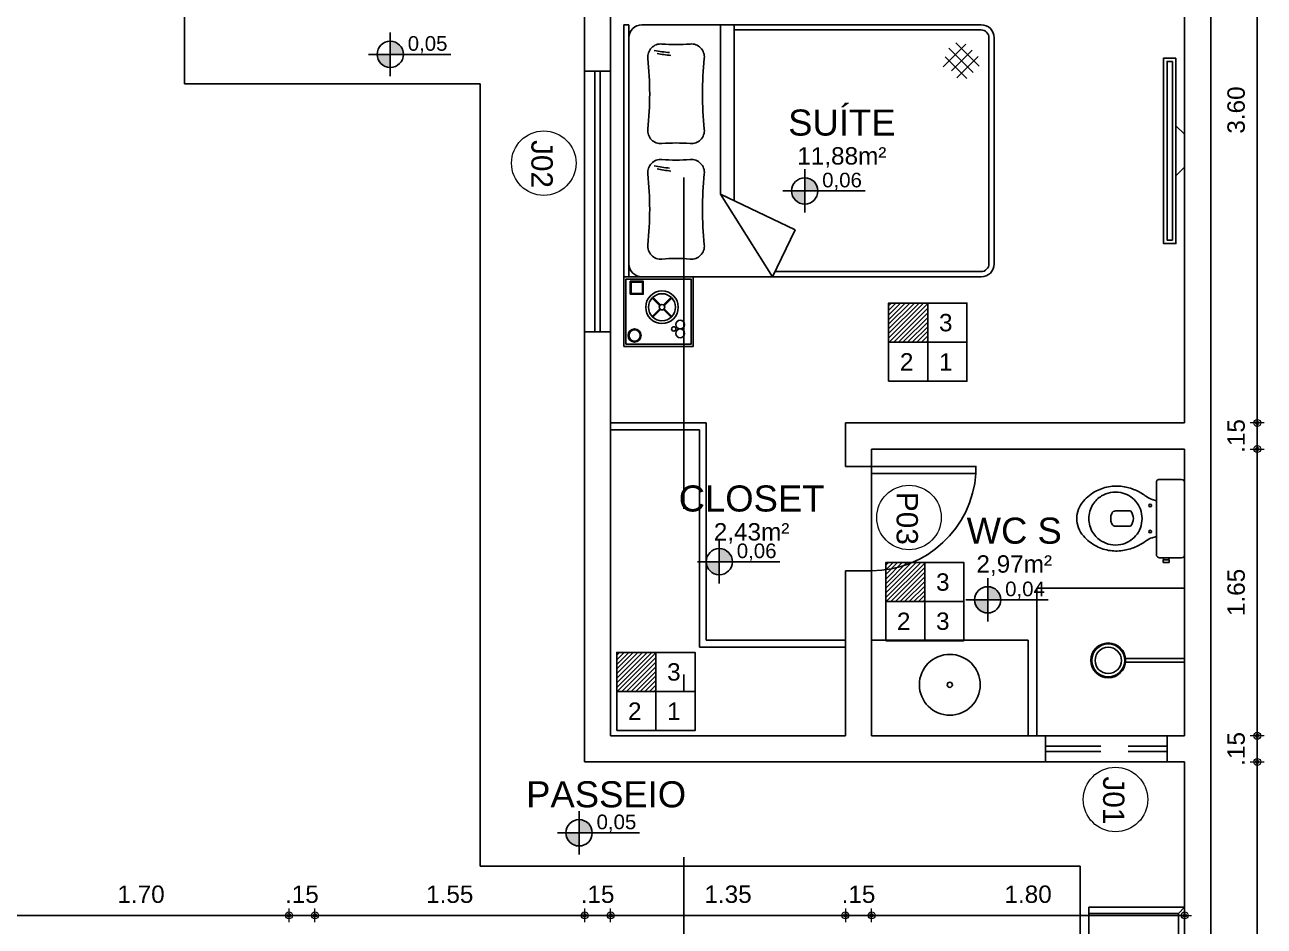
# Model space of a CAD drawing. Header units: millimetres. Extents: x 1540 to 1603, y 509.1 to 598.2.
# Drawn here: x 1545.79 to 1552.91, y 576.15 to 581.34 of the extents above; entities that cross this region are included whole.
import ezdxf
from ezdxf.enums import TextEntityAlignment as Align

# ---------------------------------------------------------------- set-up
doc = ezdxf.new("R2010")
doc.units = ezdxf.units.MM
doc.linetypes.add('DASHDOT2', pattern=[12.7, 6.35, -3.175, 0, -3.175])
doc.linetypes.add('HIDDEN', pattern=[9.525, 6.35, -3.175])
for name, color, linetype in [('01', 4, 'Continuous'), ('02', 2, 'Continuous'), ('A-PEN-08', 8, 'Continuous'), ('A-PEN-B', 5, 'Continuous'), ('A-PEN-C', 4, 'Continuous'), ('A-PEN-G', 3, 'Continuous'), ('A-PEN-M', 6, 'Continuous'), ('A-PEN-R', 1, 'Continuous'), ('BANHEIRO', 6, 'Continuous'), ('BANHO_COZINHA', 7, 'Continuous'), ('L-Texto', 30, 'Continuous'), ('MÓVEIS', 6, 'Continuous'), ('NIVEIS', 1, 'Continuous')]:
    doc.layers.add(name, color=color, linetype=linetype)
doc.layers.add('BLOCOS', color=4, linetype='Continuous', lineweight=9)
doc.layers.add('COTAS', color=53, linetype='Continuous', lineweight=9)
doc.styles.add('CARIMBO_DADOS', font='arial.ttf', dxfattribs={"height": 0.1})
doc.styles.add('REGUA80', font='arial.ttf', dxfattribs={"height": 1})
doc.styles.add('T20', font='PORT2', dxfattribs={"height": 0.2})
doc.styles.add('TEXT', font='arial.ttf')
doc.dimstyles.new('COTAS_EXTERNAS', dxfattribs={"dimtxt": 0.1, "dimasz": 0.01, "dimexe": 0, "dimexo": 0, "dimgap": 0.07, "dimtad": 1, "dimzin": 5, "dimdsep": 46, "dimtxsty": 'CARIMBO_DADOS', "dimblk1": 'CIRCULOS', "dimblk2": 'CIRCULOS', "dimsah": 1, "dimcen": 0, "dimse1": 1, "dimse2": 1, "dimclrd": 8, "dimclre": 8, "dimclrt": 230, "dimadec": 0, "dimazin": 0, "dimtfac": 100, "dimtix": 1, "dimtmove": 2, "dimatfit": 3, "dimldrblk": 'CIRCULOS', "dimfxl": 1, "dimtolj": 1, "dimtzin": 5, "dimarcsym": 0})
doc.dimstyles.get("Standard").update_dxf_attribs({"dimtxt": 0.18, "dimasz": 0.18, "dimexe": 0.18, "dimexo": 0.0625, "dimgap": 0.09, "dimtad": 0, "dimtih": 1, "dimtoh": 1, "dimdec": 4, "dimzin": 0, "dimdsep": 46, "dimtxsty": 'Standard', "dimcen": 0.09, "dimadec": 0, "dimazin": 0, "dimtfac": 1, "dimtdec": 4, "dimtofl": 0, "dimtmove": 0, "dimatfit": 3, "dimfxl": 1, "dimtolj": 1, "dimtzin": 0, "dimarcsym": 0})

# ---------------------------------------------------------------- blocks, each defined once
blk = doc.blocks.new('CamaCasal03')
at = {"layer": '01'}
for p, q in [((0.8563, 0.725), (0.5557, 0.2489)), ((0.8563, 0.725), (0.9866, 0.4548)), ((0.9866, 0.4548), (0.5557, 0.2489)), ((0.6357, 0.2871), (0.6357, -0.725)), ((0.5557, 0.2489), (0.5557, -0.725)), ((1.9734, -0.4155), (1.8489, -0.5401)), ((2.0387, -0.5433), (1.9146, -0.4192)), ((1.968, -0.614), (1.8369, -0.483)), ((2.0088, -0.4509), (1.8691, -0.5905)), ((2.0033, -0.5787), (1.8847, -0.46)), ((2.0441, -0.4862), (1.9099, -0.6205))]:
    blk.add_line(p, q, dxfattribs=at)
blk.add_lwpolyline([(0.8707, 0.695), (2.055, 0.695, -0.414214), (2.1, 0.65), (2.1, -0.65, -0.414214), (2.055, -0.695), (0.6357, -0.695, -0.260729)], format="xyb", dxfattribs=at)
for centre, radius, start, end in [((0.2132, 0.5483), 0.075, 84.82719, 186.04557), ((0.301, 1.5181), 0.8988, 264.82719, 275.17281), ((0.3888, 0.5483), 0.075, 353.95443, 95.17281), ((-1.7863, 0.3366), 1.9357, 353.95443, 6.04557), ((2.3883, 0.3366), 1.9357, 173.95443, 186.04557), ((0.2132, 0.1248), 0.075, 173.95443, 275.17281), ((0.3511, -0.7948), 0.8988, 95.55336, 101.22803), ((0.3667, -0.7773), 0.8988, 96.1446, 101.22803), ((0.3888, 0.1248), 0.075, 264.82719, 6.04557), ((0.301, -0.845), 0.8988, 84.82719, 95.17281), ((0.2132, -0.1161), 0.075, 84.82719, 186.04557), ((0.301, 0.8537), 0.8988, 264.82719, 275.17281), ((0.3888, -0.1161), 0.075, 353.95443, 95.17281), ((-1.7863, -0.3279), 1.9357, 353.95443, 6.04557), ((2.3883, -0.3279), 1.9357, 173.95443, 186.04557), ((0.2132, -0.5397), 0.075, 173.95443, 275.17281), ((0.3511, -1.4593), 0.8988, 95.55336, 101.22803), ((0.3667, -1.4418), 0.8988, 96.1446, 101.22803), ((0.3888, -0.5397), 0.075, 264.82719, 6.04557), ((0.301, -1.5094), 0.8988, 84.82719, 95.17281)]:
    blk.add_arc(centre, radius, start, end, dxfattribs=at)
at = {"layer": '02'}
for p, q in [((0, 0.725), (0.03, 0.725)), ((0, -0.725), (0, 0.725)), ((0.03, -0.725), (0.03, 0.725)), ((0, -0.725), (0.03, -0.725))]:
    blk.add_line(p, q, dxfattribs=at)
blk.add_lwpolyline([(0.03, 0.65, -0.414214), (0.105, 0.725), (2.055, 0.725, -0.414214), (2.13, 0.65), (2.13, -0.65, -0.414214), (2.055, -0.725), (0.105, -0.725, -0.414214), (0.03, -0.65)], format="xyb", dxfattribs=at)
blk = doc.blocks.new('MesaCanto01')
at = {"layer": '01'}
for points in [[(0.0125, -0.3875), (0.3875, -0.3875), (0.3875, -0.0125), (0.0125, -0.0125)], [(0.0425, -0.095), (0.1075, -0.095), (0.1075, -0.03), (0.0425, -0.03)]]:
    blk.add_lwpolyline(points, close=True, dxfattribs=at)
for points in [[(0.0375, -0.1), (0.1125, -0.1), (0.1125, -0.025), (0.0375, -0.025), (0.0375, -0.1)], [(0.2072, -0.1664), (0.1628, -0.122)], [(0.2116, -0.162), (0.1672, -0.1176)], [(0.2288, -0.162), (0.2732, -0.1176)], [(0.2332, -0.1664), (0.2776, -0.122)], [(0.1628, -0.228), (0.2072, -0.1836)], [(0.1672, -0.2324), (0.2116, -0.188)], [(0.2732, -0.2324), (0.2288, -0.188)], [(0.2776, -0.228), (0.2332, -0.1836)]]:
    blk.add_lwpolyline(points, dxfattribs=at)
for centre, radius in [((0.2202, -0.175), 0.0937), ((0.2202, -0.175), 0.0781), ((0.2202, -0.175), 0.0156), ((0.325, -0.275), 0.025), ((0.0625, -0.3375), 0.0375), ((0.0625, -0.3375), 0.0325), ((0.2875, -0.3), 0.0125), ((0.325, -0.325), 0.025)]:
    blk.add_circle(centre, radius, dxfattribs=at)
at = {"layer": '02'}
blk.add_lwpolyline([(0, -0.4), (0.4, -0.4), (0.4, 0), (0, 0)], close=True, dxfattribs=at)
blk = doc.blocks.new('Bacia01cx')
at = {"layer": '01'}
for p, q in [((0.124, -0.2365), (0.088, -0.2365)), ((0.088, -0.2365), (0.088, -0.2525)), ((0.088, -0.2525), (0.106, -0.2525)), ((0.091, -0.225), (0.091, -0.2365)), ((0.106, -0.2525), (0.124, -0.2525)), ((0.121, -0.2365), (0.121, -0.225)), ((0.124, -0.2525), (0.124, -0.2365))]:
    blk.add_line(p, q, dxfattribs=at)
blk.add_lwpolyline([(0.419, 0.03, 0.276984), (0.397, 0.0445), (0.312, 0.0445, 0.393258), (0.312, -0.0445), (0.397, -0.0445, 0.276984), (0.419, -0.03, 0.2)], format="xyb", close=True, dxfattribs=at)
for centre in [(0.1977, 0.075), (0.1977, -0.075)]:
    blk.add_circle(centre, 0.0075, dxfattribs=at)
at = {"layer": '02'}
for points in [[(0, 0), (0, -0.207, 0.418036), (0.018, -0.225), (0.1435, -0.225, 0.424217), (0.1625, -0.207), (0.1625, 0.2066, 0.430132), (0.1435, 0.225), (0.121, 0.225), (0.091, 0.225), (0.018, 0.225, 0.418036), (0, 0.207)], [(0.2445, 0, -0.18052), (0.282, 0.1, -0.167158), (0.367, 0.1495, -0.1), (0.427, 0.1495, -0.096291), (0.477, 0.13, -0.13332), (0.527, 0.081, -0.150886), (0.5505, 0, -0.150886), (0.527, -0.081, -0.13332), (0.477, -0.13, -0.096291), (0.427, -0.1495, -0.1), (0.367, -0.1495, -0.167158), (0.282, -0.1, -0.18052)]]:
    blk.add_lwpolyline(points, format="xyb", close=True, dxfattribs=at)
blk.add_lwpolyline([(0.1625, 0.1028), (0.187, 0.1105, 0.060779), (0.22, 0.1265, -0.06199), (0.277, 0.1605, -0.067868), (0.347, 0.1825, -0.08648), (0.427, 0.1845, -0.085166), (0.507, 0.159, -0.098298), (0.582, 0.1, -0.182004), (0.62, 0, -0.182004), (0.582, -0.1, -0.098298), (0.507, -0.159, -0.085166), (0.427, -0.1845, -0.08648), (0.347, -0.1825, -0.067868), (0.277, -0.1605, -0.06199), (0.22, -0.1265, 0.060779), (0.187, -0.1105), (0.1625, -0.1028)], format="xyb", dxfattribs=at)
blk = doc.blocks.new('Chuveiro01')
at = {"layer": '01'}
for p, q in [((0.01, 0), (-0.01, 0)), ((-0.01, 0), (-0.01, -0.3396)), ((0.01, -0.3396), (0.01, 0))]:
    blk.add_line(p, q, dxfattribs=at)
for radius in [0.1, 0.095, 0.0758]:
    blk.add_circle((0, -0.4391), radius, dxfattribs=at)
blk = doc.blocks.new('CIRCULOS')
at = {"layer": 'COTAS'}
for p, q in [((-4, 0), (4, 0)), ((0, 4), (0, -4))]:
    blk.add_line(p, q, dxfattribs=at)
for radius in [2, 1]:
    blk.add_circle((0, 0), radius, dxfattribs=at)
blk = doc.blocks.new('*D478')
at = {"layer": 'A-PEN-08', "color": 8, "lineweight": -2, "ltscale": 0.05}
blk.add_line((1545.2878, 570.1059), (1545.2878, 582.7859), dxfattribs=at)
at = {"layer": 'Defpoints', "color": 0, "ltscale": 0.05}
for p in [(1545.2878, 582.7959), (1549.0074, 582.7959), (1545.7574, 570.0959)]:
    blk.add_point(p, dxfattribs=at)
at = {"layer": 'A-PEN-08', "color": 8, "lineweight": -2, "ltscale": 0.05, "xscale": 0.01, "yscale": 0.01, "zscale": 0.01}
for p, rotation in [((1545.2878, 582.7959), 90), ((1545.2878, 570.0959), 270)]:
    blk.add_blockref('CIRCULOS', p, dxfattribs=dict(at, rotation=rotation))
at = {"layer": 'A-PEN-08', "color": 230, "ltscale": 0.05, "insert": (1545.1667, 576.4459), "char_height": 0.1, "attachment_point": 5, "rotation": 90, "style": 'CARIMBO_DADOS'}
blk.add_mtext('\\A1;12.70', dxfattribs=at)
blk = doc.blocks.new('*D482')
at = {"layer": 'A-PEN-08', "color": 8, "lineweight": -2, "ltscale": 0.05}
blk.add_line((1545.2878, 581.5859), (1545.2878, 577.2559), dxfattribs=at)
at = {"layer": 'Defpoints', "color": 0, "ltscale": 0.05}
for p in [(1547.3074, 581.5959), (1545.2878, 577.2459), (1549.1574, 577.2459)]:
    blk.add_point(p, dxfattribs=at)
at = {"layer": 'A-PEN-08', "color": 8, "lineweight": -2, "ltscale": 0.05, "xscale": 0.01, "yscale": 0.01, "zscale": 0.01}
for p, rotation in [((1545.2878, 581.5959), 90), ((1545.2878, 577.2459), 270)]:
    blk.add_blockref('CIRCULOS', p, dxfattribs=dict(at, rotation=rotation))
at = {"layer": 'A-PEN-08', "color": 230, "ltscale": 0.05, "insert": (1545.1667, 579.4209), "char_height": 0.1, "attachment_point": 5, "rotation": 90, "style": 'CARIMBO_DADOS'}
blk.add_mtext('\\A1;4.35', dxfattribs=at)
blk = doc.blocks.new('*D483')
at = {"layer": 'A-PEN-08', "color": 8, "lineweight": -2, "ltscale": 0.05}
for p, q in [((1545.2878, 577.2559), (1545.2878, 577.2659)), ((1545.2878, 577.2459), (1545.2878, 577.0959)), ((1545.2878, 577.0859), (1545.2878, 577.0759))]:
    blk.add_line(p, q, dxfattribs=at)
at = {"layer": 'Defpoints', "color": 0, "ltscale": 0.05}
for p in [(1549.1574, 577.2459), (1545.2878, 577.0959), (1549.0074, 577.0959)]:
    blk.add_point(p, dxfattribs=at)
at = {"layer": 'A-PEN-08', "color": 8, "lineweight": -2, "ltscale": 0.05, "xscale": 0.01, "yscale": 0.01, "zscale": 0.01}
for p, rotation in [((1545.2878, 577.2459), 270), ((1545.2878, 577.0959), 90)]:
    blk.add_blockref('CIRCULOS', p, dxfattribs=dict(at, rotation=rotation))
at = {"layer": 'A-PEN-08', "color": 230, "ltscale": 0.05, "insert": (1545.1667, 577.1709), "char_height": 0.1, "attachment_point": 5, "rotation": 90, "style": 'CARIMBO_DADOS'}
blk.add_mtext('\\A1;.15', dxfattribs=at)
blk = doc.blocks.new('*D499')
at = {"layer": 'A-PEN-08', "color": 8, "lineweight": -2, "ltscale": 0.05}
blk.add_line((1552.875, 582.6359), (1552.875, 579.0559), dxfattribs=at)
at = {"layer": 'Defpoints', "color": 0, "ltscale": 0.05}
for p in [(1552.4574, 582.6459), (1552.4574, 579.0459), (1552.875, 579.0459)]:
    blk.add_point(p, dxfattribs=at)
at = {"layer": 'A-PEN-08', "color": 8, "lineweight": -2, "ltscale": 0.05, "xscale": 0.01, "yscale": 0.01, "zscale": 0.01}
for p, rotation in [((1552.875, 582.6459), 90), ((1552.875, 579.0459), 270)]:
    blk.add_blockref('CIRCULOS', p, dxfattribs=dict(at, rotation=rotation))
at = {"layer": 'A-PEN-08', "color": 230, "ltscale": 0.05, "insert": (1552.7539, 580.8459), "char_height": 0.1, "attachment_point": 5, "rotation": 90, "style": 'CARIMBO_DADOS'}
blk.add_mtext('\\A1;3.60', dxfattribs=at)
blk = doc.blocks.new('*D500')
at = {"layer": 'A-PEN-08', "color": 8, "lineweight": -2, "ltscale": 0.05}
for p, q in [((1552.875, 579.0559), (1552.875, 579.0659)), ((1552.875, 579.0459), (1552.875, 578.8959)), ((1552.875, 578.8859), (1552.875, 578.8759))]:
    blk.add_line(p, q, dxfattribs=at)
at = {"layer": 'Defpoints', "color": 0, "ltscale": 0.05}
for p in [(1552.4574, 579.0459), (1552.4574, 578.8959), (1552.875, 578.8959)]:
    blk.add_point(p, dxfattribs=at)
at = {"layer": 'A-PEN-08', "color": 8, "lineweight": -2, "ltscale": 0.05, "xscale": 0.01, "yscale": 0.01, "zscale": 0.01}
for p, rotation in [((1552.875, 579.0459), 270), ((1552.875, 578.8959), 90)]:
    blk.add_blockref('CIRCULOS', p, dxfattribs=dict(at, rotation=rotation))
at = {"layer": 'A-PEN-08', "color": 230, "ltscale": 0.05, "insert": (1552.7539, 578.9709), "char_height": 0.1, "attachment_point": 5, "rotation": 90, "style": 'CARIMBO_DADOS'}
blk.add_mtext('\\A1;.15', dxfattribs=at)
blk = doc.blocks.new('*D501')
at = {"layer": 'A-PEN-08', "color": 8, "lineweight": -2, "ltscale": 0.05}
blk.add_line((1552.875, 578.8859), (1552.875, 577.2559), dxfattribs=at)
at = {"layer": 'Defpoints', "color": 0, "ltscale": 0.05}
for p in [(1552.4574, 578.8959), (1552.4574, 577.2459), (1552.875, 577.2459)]:
    blk.add_point(p, dxfattribs=at)
at = {"layer": 'A-PEN-08', "color": 8, "lineweight": -2, "ltscale": 0.05, "xscale": 0.01, "yscale": 0.01, "zscale": 0.01}
for p, rotation in [((1552.875, 578.8959), 90), ((1552.875, 577.2459), 270)]:
    blk.add_blockref('CIRCULOS', p, dxfattribs=dict(at, rotation=rotation))
at = {"layer": 'A-PEN-08', "color": 230, "ltscale": 0.05, "insert": (1552.7539, 578.0709), "char_height": 0.1, "attachment_point": 5, "rotation": 90, "style": 'CARIMBO_DADOS'}
blk.add_mtext('\\A1;1.65', dxfattribs=at)
blk = doc.blocks.new('*D502')
at = {"layer": 'A-PEN-08', "color": 8, "lineweight": -2, "ltscale": 0.05}
for p, q in [((1552.875, 577.2559), (1552.875, 577.2659)), ((1552.875, 577.2459), (1552.875, 577.0959)), ((1552.875, 577.0859), (1552.875, 577.0759))]:
    blk.add_line(p, q, dxfattribs=at)
at = {"layer": 'Defpoints', "color": 0, "ltscale": 0.05}
for p in [(1552.4574, 577.2459), (1552.4574, 577.0959), (1552.875, 577.0959)]:
    blk.add_point(p, dxfattribs=at)
at = {"layer": 'A-PEN-08', "color": 8, "lineweight": -2, "ltscale": 0.05, "xscale": 0.01, "yscale": 0.01, "zscale": 0.01}
for p, rotation in [((1552.875, 577.2459), 270), ((1552.875, 577.0959), 90)]:
    blk.add_blockref('CIRCULOS', p, dxfattribs=dict(at, rotation=rotation))
at = {"layer": 'A-PEN-08', "color": 230, "ltscale": 0.05, "insert": (1552.7539, 577.1709), "char_height": 0.1, "attachment_point": 5, "rotation": 90, "style": 'CARIMBO_DADOS'}
blk.add_mtext('\\A1;.15', dxfattribs=at)
blk = doc.blocks.new('*D503')
at = {"layer": 'A-PEN-08', "color": 8, "lineweight": -2, "ltscale": 0.05}
blk.add_line((1552.875, 577.0859), (1552.875, 570.2559), dxfattribs=at)
at = {"layer": 'Defpoints', "color": 0, "ltscale": 0.05}
for p in [(1552.4574, 577.0959), (1552.4574, 570.2459), (1552.875, 570.2459)]:
    blk.add_point(p, dxfattribs=at)
at = {"layer": 'A-PEN-08', "color": 8, "lineweight": -2, "ltscale": 0.05, "xscale": 0.01, "yscale": 0.01, "zscale": 0.01}
for p, rotation in [((1552.875, 577.0959), 90), ((1552.875, 570.2459), 270)]:
    blk.add_blockref('CIRCULOS', p, dxfattribs=dict(at, rotation=rotation))
at = {"layer": 'A-PEN-08', "color": 230, "ltscale": 0.05, "insert": (1552.7539, 573.6709), "char_height": 0.1, "attachment_point": 5, "rotation": 90, "style": 'CARIMBO_DADOS'}
blk.add_mtext('\\A1;6.85', dxfattribs=at)
blk = doc.blocks.new('*D347')
at = {"layer": 'A-PEN-08', "color": 8, "lineweight": -2, "ltscale": 0.05}
blk.add_line((1545.6174, 576.2133), (1547.2974, 576.2133), dxfattribs=at)
at = {"layer": 'Defpoints', "color": 0, "ltscale": 0.05}
for p in [(1545.6074, 581.5959), (1547.3074, 581.5959), (1547.3074, 576.2133)]:
    blk.add_point(p, dxfattribs=at)
at = {"layer": 'A-PEN-08', "color": 8, "lineweight": -2, "ltscale": 0.05, "xscale": 0.01, "yscale": 0.01, "zscale": 0.01, "rotation": 180}
blk.add_blockref('CIRCULOS', (1545.6074, 576.2133), dxfattribs=at)
at = {"layer": 'A-PEN-08', "color": 8, "lineweight": -2, "ltscale": 0.05, "xscale": 0.01, "yscale": 0.01, "zscale": 0.01}
blk.add_blockref('CIRCULOS', (1547.3074, 576.2133), dxfattribs=at)
at = {"layer": 'A-PEN-08', "color": 230, "ltscale": 0.05, "insert": (1546.4574, 576.3343), "char_height": 0.1, "attachment_point": 5, "style": 'CARIMBO_DADOS'}
blk.add_mtext('\\A1;1.70', dxfattribs=at)
blk = doc.blocks.new('*D505')
at = {"layer": 'A-PEN-08', "color": 8, "lineweight": -2, "ltscale": 0.05}
for p, q in [((1547.2974, 576.2133), (1547.2874, 576.2133)), ((1547.3074, 576.2133), (1547.4574, 576.2133)), ((1547.4674, 576.2133), (1547.4774, 576.2133))]:
    blk.add_line(p, q, dxfattribs=at)
at = {"layer": 'Defpoints', "color": 0, "ltscale": 0.05}
for p in [(1547.4574, 581.7459), (1547.3074, 581.5959), (1547.4574, 576.2133)]:
    blk.add_point(p, dxfattribs=at)
at = {"layer": 'A-PEN-08', "color": 8, "lineweight": -2, "ltscale": 0.05, "xscale": 0.01, "yscale": 0.01, "zscale": 0.01}
blk.add_blockref('CIRCULOS', (1547.3074, 576.2133), dxfattribs=at)
at = {"layer": 'A-PEN-08', "color": 8, "lineweight": -2, "ltscale": 0.05, "xscale": 0.01, "yscale": 0.01, "zscale": 0.01, "rotation": 180}
blk.add_blockref('CIRCULOS', (1547.4574, 576.2133), dxfattribs=at)
at = {"layer": 'A-PEN-08', "color": 230, "ltscale": 0.05, "insert": (1547.3824, 576.3343), "char_height": 0.1, "attachment_point": 5, "style": 'CARIMBO_DADOS'}
blk.add_mtext('\\A1;.15', dxfattribs=at)
blk = doc.blocks.new('*D506')
at = {"layer": 'A-PEN-08', "color": 8, "lineweight": -2, "ltscale": 0.05}
blk.add_line((1547.4674, 576.2133), (1548.9974, 576.2133), dxfattribs=at)
at = {"layer": 'Defpoints', "color": 0, "ltscale": 0.05}
for p in [(1547.4574, 581.7459), (1549.0074, 581.5959), (1549.0074, 576.2133)]:
    blk.add_point(p, dxfattribs=at)
at = {"layer": 'A-PEN-08', "color": 8, "lineweight": -2, "ltscale": 0.05, "xscale": 0.01, "yscale": 0.01, "zscale": 0.01, "rotation": 180}
blk.add_blockref('CIRCULOS', (1547.4574, 576.2133), dxfattribs=at)
at = {"layer": 'A-PEN-08', "color": 8, "lineweight": -2, "ltscale": 0.05, "xscale": 0.01, "yscale": 0.01, "zscale": 0.01}
blk.add_blockref('CIRCULOS', (1549.0074, 576.2133), dxfattribs=at)
at = {"layer": 'A-PEN-08', "color": 230, "ltscale": 0.05, "insert": (1548.2324, 576.3343), "char_height": 0.1, "attachment_point": 5, "style": 'CARIMBO_DADOS'}
blk.add_mtext('\\A1;1.55', dxfattribs=at)
blk = doc.blocks.new('*D507')
at = {"layer": 'A-PEN-08', "color": 8, "lineweight": -2, "ltscale": 0.05}
for p, q in [((1548.9974, 576.2133), (1548.9874, 576.2133)), ((1549.0074, 576.2133), (1549.1574, 576.2133)), ((1549.1674, 576.2133), (1549.1774, 576.2133))]:
    blk.add_line(p, q, dxfattribs=at)
at = {"layer": 'Defpoints', "color": 0, "ltscale": 0.05}
for p in [(1549.0074, 581.5959), (1549.1574, 581.0696), (1549.1574, 576.2133)]:
    blk.add_point(p, dxfattribs=at)
at = {"layer": 'A-PEN-08', "color": 8, "lineweight": -2, "ltscale": 0.05, "xscale": 0.01, "yscale": 0.01, "zscale": 0.01}
blk.add_blockref('CIRCULOS', (1549.0074, 576.2133), dxfattribs=at)
at = {"layer": 'A-PEN-08', "color": 8, "lineweight": -2, "ltscale": 0.05, "xscale": 0.01, "yscale": 0.01, "zscale": 0.01, "rotation": 180}
blk.add_blockref('CIRCULOS', (1549.1574, 576.2133), dxfattribs=at)
at = {"layer": 'A-PEN-08', "color": 230, "ltscale": 0.05, "insert": (1549.0824, 576.3343), "char_height": 0.1, "attachment_point": 5, "style": 'CARIMBO_DADOS'}
blk.add_mtext('\\A1;.15', dxfattribs=at)
blk = doc.blocks.new('*D508')
at = {"layer": 'A-PEN-08', "color": 8, "lineweight": -2, "ltscale": 0.05}
blk.add_line((1549.1674, 576.2133), (1550.4974, 576.2133), dxfattribs=at)
at = {"layer": 'Defpoints', "color": 0, "ltscale": 0.05}
for p in [(1549.1574, 577.2459), (1550.5074, 577.2459), (1550.5074, 576.2133)]:
    blk.add_point(p, dxfattribs=at)
at = {"layer": 'A-PEN-08', "color": 8, "lineweight": -2, "ltscale": 0.05, "xscale": 0.01, "yscale": 0.01, "zscale": 0.01, "rotation": 180}
blk.add_blockref('CIRCULOS', (1549.1574, 576.2133), dxfattribs=at)
at = {"layer": 'A-PEN-08', "color": 8, "lineweight": -2, "ltscale": 0.05, "xscale": 0.01, "yscale": 0.01, "zscale": 0.01}
blk.add_blockref('CIRCULOS', (1550.5074, 576.2133), dxfattribs=at)
at = {"layer": 'A-PEN-08', "color": 230, "ltscale": 0.05, "insert": (1549.8324, 576.3344), "char_height": 0.1, "attachment_point": 5, "style": 'CARIMBO_DADOS'}
blk.add_mtext('\\A1;1.35', dxfattribs=at)
blk = doc.blocks.new('*D509')
at = {"layer": 'A-PEN-08', "color": 8, "lineweight": -2, "ltscale": 0.05}
for p, q in [((1550.4974, 576.2133), (1550.4874, 576.2133)), ((1550.5074, 576.2133), (1550.6574, 576.2133)), ((1550.6674, 576.2133), (1550.6774, 576.2133))]:
    blk.add_line(p, q, dxfattribs=at)
at = {"layer": 'Defpoints', "color": 0, "ltscale": 0.05}
for p in [(1550.5074, 577.2459), (1550.6574, 577.2459), (1550.6574, 576.2133)]:
    blk.add_point(p, dxfattribs=at)
at = {"layer": 'A-PEN-08', "color": 8, "lineweight": -2, "ltscale": 0.05, "xscale": 0.01, "yscale": 0.01, "zscale": 0.01}
blk.add_blockref('CIRCULOS', (1550.5074, 576.2133), dxfattribs=at)
at = {"layer": 'A-PEN-08', "color": 8, "lineweight": -2, "ltscale": 0.05, "xscale": 0.01, "yscale": 0.01, "zscale": 0.01, "rotation": 180}
blk.add_blockref('CIRCULOS', (1550.6574, 576.2133), dxfattribs=at)
at = {"layer": 'A-PEN-08', "color": 230, "ltscale": 0.05, "insert": (1550.5824, 576.3343), "char_height": 0.1, "attachment_point": 5, "style": 'CARIMBO_DADOS'}
blk.add_mtext('\\A1;.15', dxfattribs=at)
blk = doc.blocks.new('*D510')
at = {"layer": 'A-PEN-08', "color": 8, "lineweight": -2, "ltscale": 0.05}
blk.add_line((1550.6674, 576.2133), (1552.4474, 576.2133), dxfattribs=at)
at = {"layer": 'Defpoints', "color": 0, "ltscale": 0.05}
for p in [(1550.6574, 577.2459), (1552.4574, 577.2459), (1552.4574, 576.2133)]:
    blk.add_point(p, dxfattribs=at)
at = {"layer": 'A-PEN-08', "color": 8, "lineweight": -2, "ltscale": 0.05, "xscale": 0.01, "yscale": 0.01, "zscale": 0.01, "rotation": 180}
blk.add_blockref('CIRCULOS', (1550.6574, 576.2133), dxfattribs=at)
at = {"layer": 'A-PEN-08', "color": 8, "lineweight": -2, "ltscale": 0.05, "xscale": 0.01, "yscale": 0.01, "zscale": 0.01}
blk.add_blockref('CIRCULOS', (1552.4574, 576.2133), dxfattribs=at)
at = {"layer": 'A-PEN-08', "color": 230, "ltscale": 0.05, "insert": (1551.5574, 576.3343), "char_height": 0.1, "attachment_point": 5, "style": 'CARIMBO_DADOS'}
blk.add_mtext('\\A1;1.80', dxfattribs=at)
blk = doc.blocks.new('cotas')
at = {"layer": 'L-Texto'}
h = blk.add_hatch(color=6, dxfattribs=at)
h.paths.add_polyline_path([(0.135, 0, 0.414214), (0, 0.135), (0, 0)])
h.paths.add_polyline_path([(0, 0), (-0.135, 0, 0.414214), (0, -0.135)])
for p, q in [((0, 0.223), (0, -0.223)), ((-0.223, 0), (0.621, 0))]:
    blk.add_line(p, q, dxfattribs=at)
blk.add_circle((0, 0), 0.135, dxfattribs=at)
at = {"layer": 'L-Texto', "color": 6, "style": 'T20'}
blk.add_attdef('COTA', (0.167, 0.038), '', height=0.15, dxfattribs=at)
blk = doc.blocks.new('*D345')
at = {"layer": 'A-PEN-B', "color": 8, "lineweight": -2, "ltscale": 0.05}
blk.add_line((1545.2878, 570.2559), (1545.2878, 577.0859), dxfattribs=at)
at = {"layer": 'Defpoints', "color": 0, "ltscale": 0.05}
for p in [(1545.2878, 577.0959), (1549.0074, 577.0959), (1548.5574, 570.2459)]:
    blk.add_point(p, dxfattribs=at)
at = {"layer": 'A-PEN-B', "color": 8, "lineweight": -2, "ltscale": 0.05, "xscale": 0.01, "yscale": 0.01, "zscale": 0.01}
for p, rotation in [((1545.2878, 577.0959), 90), ((1545.2878, 570.2459), 270)]:
    blk.add_blockref('CIRCULOS', p, dxfattribs=dict(at, rotation=rotation))
at = {"layer": 'A-PEN-B', "color": 230, "ltscale": 0.05, "insert": (1545.1667, 573.6709), "char_height": 0.1, "attachment_point": 5, "rotation": 90, "style": 'CARIMBO_DADOS'}
blk.add_mtext('\\A1;6.85', dxfattribs=at)

msp = doc.modelspace()

# ---------------------------------------------------------------- hatches: boundary and pattern name
h = msp.add_hatch()
h.set_pattern_fill('ANSI31', color=230, scale=0.15, style=0)
h.set_pattern_definition([(45, (-983.787676, -152.6296), (-0.01325825215, 0.01325825215), [])])
h.paths.add_polyline_path([(1550.7556, 579.7353), (1550.7556, 579.5103), (1550.9806, 579.5103), (1550.9806, 579.7353)])
h = msp.add_hatch()
h.set_pattern_fill('ANSI31', color=230, scale=0.15, style=0)
h.set_pattern_definition([(45, (-983.804723, -154.12191), (-0.01325825215, 0.01325825215), [])])
h.paths.add_polyline_path([(1550.7386, 578.243), (1550.7386, 578.018), (1550.9636, 578.018), (1550.9636, 578.243)])
h = msp.add_hatch()
h.set_pattern_fill('ANSI31', color=230, scale=0.15, style=0)
h.set_pattern_definition([(45, (-985.35087, -154.638931), (-0.01325825215, 0.01325825215), [])])
h.paths.add_polyline_path([(1549.1924, 577.7259), (1549.1924, 577.5009), (1549.4174, 577.5009), (1549.4174, 577.7259)])

# ---------------------------------------------------------------- linework, layer by layer
at = {"color": 230}
for p, q in [((1550.9806, 579.7353), (1550.9806, 579.2853)), ((1550.7556, 579.5103), (1551.2056, 579.5103)), ((1550.9636, 578.243), (1550.9636, 577.793)), ((1550.7386, 578.018), (1551.1886, 578.018)), ((1549.4174, 577.7259), (1549.4174, 577.2759)), ((1549.1924, 577.5009), (1549.6424, 577.5009))]:
    msp.add_line(p, q, dxfattribs=at)
for points in [[(1550.7556, 579.2853), (1551.2056, 579.2853), (1551.2056, 579.7353), (1550.7556, 579.7353)], [(1550.7386, 577.793), (1551.1886, 577.793), (1551.1886, 578.243), (1550.7386, 578.243)], [(1549.1924, 577.2759), (1549.6424, 577.2759), (1549.6424, 577.7259), (1549.1924, 577.7259)]]:
    msp.add_lwpolyline(points, close=True, dxfattribs=at)
at = {"layer": 'A-PEN-B', "ltscale": 0.05}
for p, q in [((1552.6074, 594.7459), (1552.6074, 569.7459)), ((1549.1574, 582.6459), (1549.1574, 581.0696)), ((1552.4574, 582.6459), (1552.4574, 579.0459)), ((1549.0074, 581.5959), (1549.0074, 581.0696)), ((1549.1574, 581.0696), (1549.0074, 581.0696)), ((1549.0074, 579.5696), (1549.0074, 577.0959)), ((1549.1574, 579.5696), (1549.0074, 579.5696)), ((1549.1574, 579.5696), (1549.1574, 577.2459)), ((1550.5074, 578.7959), (1550.5074, 579.0459)), ((1552.4574, 579.0459), (1550.5074, 579.0459)), ((1550.6574, 578.7959), (1550.6574, 578.8959)), ((1552.4574, 578.8959), (1550.6574, 578.8959)), ((1552.4574, 578.8959), (1552.4574, 577.2459)), ((1550.6574, 578.7959), (1550.5074, 578.7959)), ((1550.5074, 577.2459), (1550.5074, 578.1959)), ((1550.6574, 578.1959), (1550.5074, 578.1959)), ((1550.6574, 577.2459), (1550.6574, 578.1959)), ((1550.5074, 577.2459), (1549.1574, 577.2459)), ((1551.6574, 577.2459), (1550.6574, 577.2459)), ((1551.6574, 577.0959), (1551.6574, 577.2459)), ((1552.4574, 577.2459), (1552.3574, 577.2459)), ((1552.3574, 577.0959), (1552.3574, 577.2459)), ((1551.6574, 577.0959), (1549.0074, 577.0959)), ((1552.4574, 577.0959), (1552.3574, 577.0959)), ((1552.4574, 577.0959), (1552.4574, 570.2459))]:
    msp.add_line(p, q, dxfattribs=at)
at = {"layer": 'A-PEN-C', "ltscale": 0.05}
for p, q in [((1546.7074, 580.9959), (1546.7074, 587.8959)), ((1546.7074, 580.9959), (1548.4074, 580.9959)), ((1548.4074, 580.9959), (1548.4074, 576.4959)), ((1550.6574, 578.7959), (1550.6574, 578.1959)), ((1551.6074, 578.0959), (1551.6074, 577.2459)), ((1551.6074, 578.0959), (1552.4574, 578.0959)), ((1551.8574, 576.4959), (1548.4074, 576.4959)), ((1551.8574, 576.4959), (1551.8574, 572.0614))]:
    msp.add_line(p, q, dxfattribs=at)
at = {"layer": 'A-PEN-G', "ltscale": 0.05}
for p, q in [((1549.0074, 579.5696), (1549.0074, 581.0696)), ((1549.0674, 579.5696), (1549.0674, 581.0696)), ((1549.0974, 579.5696), (1549.0974, 581.0696)), ((1549.1574, 579.5696), (1549.1574, 581.0696)), ((1551.6574, 577.2459), (1552.3574, 577.2459)), ((1551.6574, 577.0959), (1552.3574, 577.0959))]:
    msp.add_line(p, q, dxfattribs=at)
at = {"layer": 'A-PEN-G', "linetype": 'HIDDEN', "ltscale": 0.05}
for p, q in [((1551.6574, 577.1859), (1552.3574, 577.1859)), ((1551.6574, 577.1559), (1552.3574, 577.1559))]:
    msp.add_line(p, q, dxfattribs=at)
at = {"layer": 'A-PEN-G', "ltscale": 0.05}
msp.add_lwpolyline([(1550.6574, 578.7959), (1551.2574, 578.7959), (1551.2574, 578.7559), (1550.6574, 578.7559)], close=True, dxfattribs=at)
msp.add_arc((1550.6574, 578.7973), 0.6014, 270, 356.05013, dxfattribs=at)
at = {"layer": 'A-PEN-M', "ltscale": 0.05}
for p, q in [((1549.7074, 579.0459), (1549.1574, 579.0459)), ((1549.6674, 579.0059), (1549.1574, 579.0059)), ((1549.6674, 579.0059), (1549.6674, 577.7559)), ((1549.7074, 579.0459), (1549.7074, 577.7959)), ((1550.5074, 577.7959), (1549.7074, 577.7959)), ((1551.5574, 577.7959), (1550.6574, 577.7959)), ((1551.5574, 577.7959), (1551.5574, 577.2459)), ((1550.5074, 577.7559), (1549.6674, 577.7559))]:
    msp.add_line(p, q, dxfattribs=at)
for radius in [0.175, 0.015]:
    msp.add_circle((1551.1074, 577.5397), radius, dxfattribs=at)
at = {"layer": 'A-PEN-R', "linetype": 'DASHDOT2', "ltscale": 0.3}
msp.add_line((1549.5783, 596.0972), (1549.5783, 567.0843), dxfattribs=at)
at = {"layer": 'BANHO_COZINHA', "color": 6}
for p, q in [((1551.9074, 576.2598), (1551.9074, 574.4598)), ((1552.4574, 576.2598), (1551.9074, 576.2598)), ((1552.4224, 576.2248), (1551.9074, 576.2248)), ((1552.4224, 576.2248), (1552.4574, 576.2598)), ((1552.4224, 576.2248), (1552.4224, 574.4948)), ((1552.4574, 576.2598), (1552.4574, 574.4598))]:
    msp.add_line(p, q, dxfattribs=at)
at = {"layer": 'BLOCOS'}
for centre in [(1548.7729, 580.5404), (1550.8728, 578.502), (1552.0599, 576.8796)]:
    msp.add_circle(centre, 0.1854, dxfattribs=at)
at = {"layer": 'MÓVEIS'}
for p, q in [((1552.4074, 580.7547), (1552.4574, 580.7062)), ((1552.4574, 580.5166), (1552.4574, 580.7062)), ((1552.4074, 580.4681), (1552.4574, 580.5166))]:
    msp.add_line(p, q, dxfattribs=at)
for points in [[(1552.4074, 581.1452), (1552.3363, 581.1452), (1552.3363, 580.0776), (1552.4074, 580.0776)], [(1552.3874, 581.1252), (1552.3563, 581.1252), (1552.3563, 580.0976), (1552.3874, 580.0976)]]:
    msp.add_lwpolyline(points, close=True, dxfattribs=at)

# ---------------------------------------------------------------- block references
at = {"xscale": -1, "rotation": 180}
msp.add_blockref('CamaCasal03', (1549.2324, 580.6114), dxfattribs=at)
msp.add_blockref('MesaCanto01', (1549.2324, 579.8864))
at = {"layer": 'BANHEIRO', "xscale": -1}
msp.add_blockref('Bacia01cx', (1552.4574, 578.4959), dxfattribs=at)
at = {"layer": 'BANHEIRO', "rotation": 270}
msp.add_blockref('Chuveiro01', (1552.4574, 577.6801), dxfattribs=at)
at = {"layer": 'NIVEIS', "color": 1}
ref = msp.add_blockref('cotas', (1547.8903, 581.1663), dxfattribs=dict(at, xscale=0.5599999999976717, yscale=0.5599999999994907, zscale=0.5599999999994907))
ref.add_attrib('COTA', '0,05', (1547.9908, 581.187), dxfattribs={"color": 1, "height": 0.084, "style": 'TEXT'})
ref = msp.add_blockref('cotas', (1550.2731, 580.3805), dxfattribs=dict(at, xscale=0.5599999999976717, yscale=0.5599999999994907, zscale=0.5599999999994907))
ref.add_attrib('COTA', '0,06', (1550.3736, 580.4012), dxfattribs={"color": 1, "height": 0.084, "style": 'TEXT'})
ref = msp.add_blockref('cotas', (1549.7821, 578.2477), dxfattribs=dict(at, xscale=0.5599999999976717, yscale=0.5599999999994907, zscale=0.5599999999994907))
ref.add_attrib('COTA', '0,06', (1549.8826, 578.2684), dxfattribs={"color": 1, "height": 0.084, "style": 'TEXT'})
ref = msp.add_blockref('cotas', (1551.3252, 578.0284), dxfattribs=dict(at, xscale=0.5599999999976717, yscale=0.5599999999994907, zscale=0.5599999999994907))
ref.add_attrib('COTA', '0,04', (1551.4256, 578.0491), dxfattribs={"color": 1, "height": 0.084, "style": 'TEXT'})
ref = msp.add_blockref('cotas', (1548.976, 576.6882), dxfattribs=dict(at, xscale=0.5599999999976717, yscale=0.5599999999994907, zscale=0.5599999999994907))
ref.add_attrib('COTA', '0,05', (1549.0764, 576.7089), dxfattribs={"color": 1, "height": 0.084, "style": 'TEXT'})

# ---------------------------------------------------------------- texts
at = {"color": 230, "attachment_point": 5, "style": 'CARIMBO_DADOS'}
for s, insert, char_height in [('SUÍTE', (1550.4866, 580.7729), 0.15), ('11,88m²', (1550.4866, 580.5729), 0.1), ('3', (1551.0842, 579.6223), 0.1), ('2', (1550.8592, 579.3973), 0.1), ('1', (1551.0842, 579.3973), 0.1), ('CLOSET', (1549.9676, 578.6103), 0.15), ('WC S', (1551.4777, 578.4253), 0.15), ('2,43m²', (1549.9676, 578.4103), 0.1), ('2,97m²', (1551.4777, 578.2253), 0.1), ('3', (1551.0672, 578.13), 0.1), ('2', (1550.8422, 577.905), 0.1), ('3', (1551.0672, 577.905), 0.1), ('3', (1549.521, 577.613), 0.1), ('2', (1549.296, 577.388), 0.1), ('1', (1549.521, 577.388), 0.1), ('PASSEIO', (1549.1315, 576.9086), 0.15)]:
    msp.add_mtext(s, dxfattribs=dict(at, insert=insert, char_height=char_height))
at = {"layer": 'BLOCOS', "style": 'REGUA80'}
for s, p in [('J02', (1548.7016, 580.5354)), ('P03', (1550.8015, 578.497)), ('J01', (1551.9886, 576.8746))]:
    msp.add_text(s, height=0.12256, rotation=270, dxfattribs=at).set_placement(p, align=Align.CENTER)

# ---------------------------------------------------------------- dimensions: what is measured, and where the dimension line sits
at = {"layer": 'A-PEN-08', "ltscale": 0.05}
for base, p1, p2, picture, middle in [((1545.2878, 582.7959), (1545.7574, 570.0959), (1549.0074, 582.7959), '*D478', (1545.1667, 576.4459)), ((1552.875, 579.0459), (1552.4574, 582.6459), (1552.4574, 579.0459), '*D499', (1552.7539, 580.8459)), ((1545.2878, 577.2459), (1547.3074, 581.5959), (1549.1574, 577.2459), '*D482', (1545.1667, 579.4209)), ((1552.875, 578.8959), (1552.4574, 579.0459), (1552.4574, 578.8959), '*D500', (1552.7539, 578.9709)), ((1552.875, 577.2459), (1552.4574, 578.8959), (1552.4574, 577.2459), '*D501', (1552.7539, 578.0709)), ((1545.2878, 577.0959), (1549.1574, 577.2459), (1549.0074, 577.0959), '*D483', (1545.1667, 577.1709)), ((1552.875, 577.0959), (1552.4574, 577.2459), (1552.4574, 577.0959), '*D502', (1552.7539, 577.1709)), ((1552.875, 570.2459), (1552.4574, 577.0959), (1552.4574, 570.2459), '*D503', (1552.7539, 573.6709))]:
    dim = msp.add_linear_dim(base=base, p1=p1, p2=p2, angle=270, dimstyle='COTAS_EXTERNAS', override={"dimfxl": 0, "dimfxlon": 1, "dimarcsym": 1}, dxfattribs=at)
    dim.commit()
    dim.dimension.update_dxf_attribs({"geometry": picture, "text_midpoint": middle})
for base, p1, p2, picture, middle in [((1547.4574, 576.2133), (1547.3074, 581.5959), (1547.4574, 581.7459), '*D505', (1547.3824, 576.3343)), ((1549.0074, 576.2133), (1547.4574, 581.7459), (1549.0074, 581.5959), '*D506', (1548.2324, 576.3343)), ((1547.3074, 576.2133), (1545.6074, 581.5959), (1547.3074, 581.5959), '*D347', (1546.4574, 576.3343)), ((1549.1574, 576.2133), (1549.0074, 581.5959), (1549.1574, 581.0696), '*D507', (1549.0824, 576.3343)), ((1550.5074, 576.2133), (1549.1574, 577.2459), (1550.5074, 577.2459), '*D508', (1549.8324, 576.3344)), ((1550.6574, 576.2133), (1550.5074, 577.2459), (1550.6574, 577.2459), '*D509', (1550.5824, 576.3343)), ((1552.4574, 576.2133), (1550.6574, 577.2459), (1552.4574, 577.2459), '*D510', (1551.5574, 576.3343))]:
    dim = msp.add_linear_dim(base=base, p1=p1, p2=p2, dimstyle='COTAS_EXTERNAS', override={"dimfxl": 0, "dimfxlon": 1, "dimarcsym": 1}, dxfattribs=at)
    dim.commit()
    dim.dimension.update_dxf_attribs({"geometry": picture, "text_midpoint": middle})
at = {"layer": 'A-PEN-B', "ltscale": 0.05}
dim = msp.add_linear_dim(base=(1545.2878, 577.0959), p1=(1548.5574, 570.2459), p2=(1549.0074, 577.0959), angle=270, dimstyle='Standard', override={"dimtxt": 0.1, "dimasz": 0.01, "dimexe": 0, "dimexo": 0, "dimgap": 0.07, "dimtad": 1, "dimtih": 0, "dimtoh": 0, "dimdec": 2, "dimzin": 5, "dimtxsty": 'CARIMBO_DADOS', "dimblk1": 'CIRCULOS', "dimblk2": 'CIRCULOS', "dimsah": 1, "dimcen": 0, "dimse1": 1, "dimse2": 1, "dimclrd": 8, "dimclre": 8, "dimclrt": 230, "dimtfac": 100, "dimtdec": 2, "dimtix": 1, "dimtofl": 1, "dimtmove": 2, "dimldrblk": 'CIRCULOS', "dimtzin": 5}, dxfattribs=at)
dim.commit()
dim.dimension.update_dxf_attribs({"geometry": '*D345', "text_midpoint": (1545.1667, 573.6709)})

doc.saveas('drawing.dxf')
